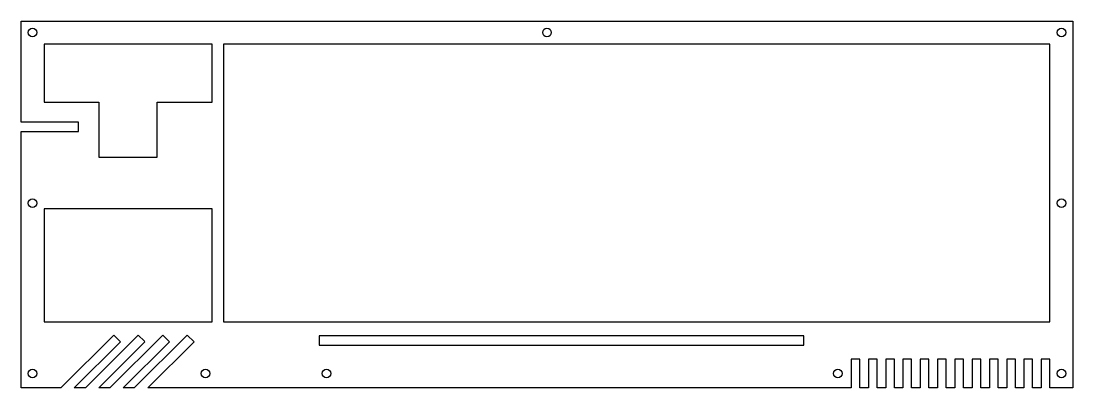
# Model space of a CAD drawing. Header units: millimetres. Extents: x -376 to -11, y -139 to -12.
import ezdxf

# ---------------------------------------------------------------- set-up
doc = ezdxf.new("R2010")
doc.units = ezdxf.units.MM
doc.layers.get('0').update_dxf_attribs({"linetype": 'CONTINUOUS'})

msp = doc.modelspace()

# ---------------------------------------------------------------- linework, layer by layer
for points in [[(-332.48, -139.39), (-316.43, -123.33), (-318.77, -121), (-337.15, -139.39), (-340.98, -139.39), (-324.93, -123.33), (-327.27, -121), (-345.65, -139.39), (-349.5, -139.39), (-333.45, -123.33), (-333.65, -123.13), (-333.65, -123.12), (-335.77, -121), (-354.15, -139.39), (-357.98, -139.39), (-341.93, -123.33), (-344.27, -121), (-362.65, -139.39), (-376.47, -139.39), (-376.47, -50.39), (-356.47, -50.39), (-356.47, -47.09), (-376.47, -47.09), (-376.47, -11.99), (-11.34, -11.99), (-11.34, -139.39), (-19.34, -139.39), (-19.34, -129.39), (-22.34, -129.39), (-22.34, -139.39), (-25.34, -139.39), (-25.34, -129.39), (-28.34, -129.39), (-28.34, -139.39), (-31.34, -139.39), (-31.34, -129.39), (-34.34, -129.39), (-34.34, -139.39), (-37.34, -139.39), (-37.34, -129.39), (-40.34, -129.39), (-40.34, -139.39), (-43.34, -139.39), (-43.34, -129.39), (-46.34, -129.39), (-46.34, -139.39), (-49.34, -139.39), (-49.34, -129.39), (-52.34, -129.39), (-52.34, -139.39), (-55.34, -139.39), (-55.34, -129.39), (-58.34, -129.39), (-58.34, -139.39), (-61.34, -139.39), (-61.34, -129.39), (-64.34, -129.39), (-64.34, -139.39), (-67.34, -139.39), (-67.34, -129.39), (-70.34, -129.39), (-70.34, -139.39), (-73.34, -139.39), (-73.34, -129.39), (-76.34, -129.39), (-76.34, -139.39), (-79.34, -139.39), (-79.34, -129.39), (-82.34, -129.39), (-82.34, -139.39), (-85.34, -139.39), (-85.34, -129.39), (-88.34, -129.39), (-88.34, -139.39)], [(-349.42, -59.24), (-329.22, -59.24), (-329.22, -40.19), (-310.17, -40.19), (-310.17, -19.99), (-368.47, -19.99), (-368.47, -40.19), (-349.42, -40.19)], [(-306.24, -116.39), (-19.34, -116.39), (-19.34, -19.99), (-306.24, -19.99)], [(-310.17, -116.39), (-310.17, -77.14), (-368.47, -77.14), (-368.47, -116.39)], [(-104.72, -124.54), (-104.72, -121.24), (-272.95, -121.24), (-272.95, -124.54)]]:
    msp.add_lwpolyline(points, close=True)
for centre in [(-372.47, -15.99), (-193.91, -15.99), (-15.34, -15.99), (-372.47, -75.19), (-15.34, -75.19), (-372.47, -134.39), (-312.47, -134.39), (-270.47, -134.39), (-92.97, -134.39), (-15.34, -134.39)]:
    msp.add_circle(centre, 1.5)

doc.saveas('drawing.dxf')
